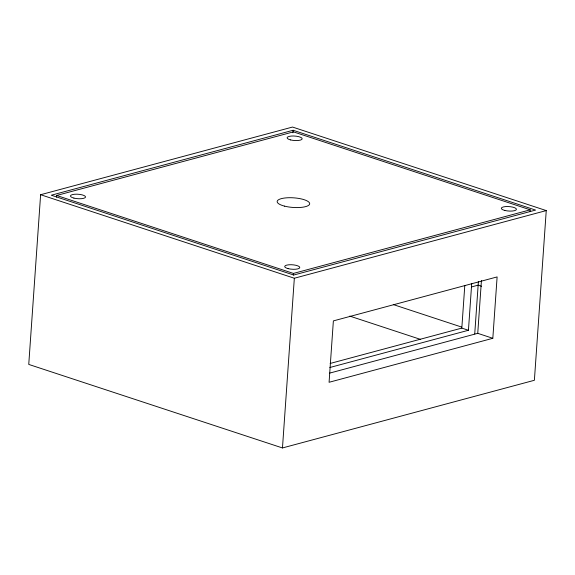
<?xml version="1.0" encoding="UTF-8"?>
<svg xmlns="http://www.w3.org/2000/svg" width="575" height="575" viewBox="0 0 575 575"><rect width="100%" height="100%" fill="white"/><g stroke="black" fill="none" stroke-linecap="round" stroke-linejoin="round"><path stroke-width="0.86" d="M40.617 194.717L28.75 364.421L282.469 447.947L534.383 380.283L546.25 210.579L292.531 127.053L40.617 194.717L294.335 278.243L546.25 210.579M56.515 197.139L56.63 195.471L293.437 131.862L530.236 209.825L530.121 211.492M292.955 132.811L293.135 130.259L535.577 210.076L293.732 275.03L51.297 195.22L293.135 130.259M293.315 275.094L293.43 273.427L530.236 209.825M282.469 447.947L294.335 278.243M330.129 363.465L461.818 328.095L464.801 285.394M329.82 367.511L468.438 330.273L471.708 283.504M474.734 333.931L478.386 281.685M329.59 373.132L477.746 333.335L481.433 280.55M492.825 338.301L497.116 276.92L333.371 320.9L329.08 382.282L492.825 338.301L477.746 333.335M471.471 286.947L478.148 285.15L481.527 286.264M393.336 304.585L461.588 327.053M461.818 328.095L468.438 330.273M56.63 195.471L293.43 273.427M349.765 316.099L420.577 339.408M73.902 198.102A7.576 2.243 4 0 0 85.538 197.067A7.576 2.243 4 0 0 74.52 194.257A7.576 2.243 4 0 0 73.902 198.102M290.548 139.912A7.576 2.243 4 0 0 302.184 138.87A7.576 2.243 4 0 0 291.166 136.067A7.576 2.243 4 0 0 290.548 139.912M504.793 210.443A7.576 2.243 4 0 0 516.436 209.408A7.576 2.243 4 0 0 505.418 206.597A7.576 2.243 4 0 0 504.793 210.443M288.147 268.64A7.576 2.243 4 0 0 299.783 267.598A7.576 2.243 4 0 0 288.765 264.795A7.576 2.243 4 0 0 288.147 268.64M284.647 206.152A16.294 4.816 4 0 0 309.673 203.909A16.294 4.816 4 0 0 285.983 197.879A16.294 4.816 4 0 0 284.647 206.152"/></g></svg>
